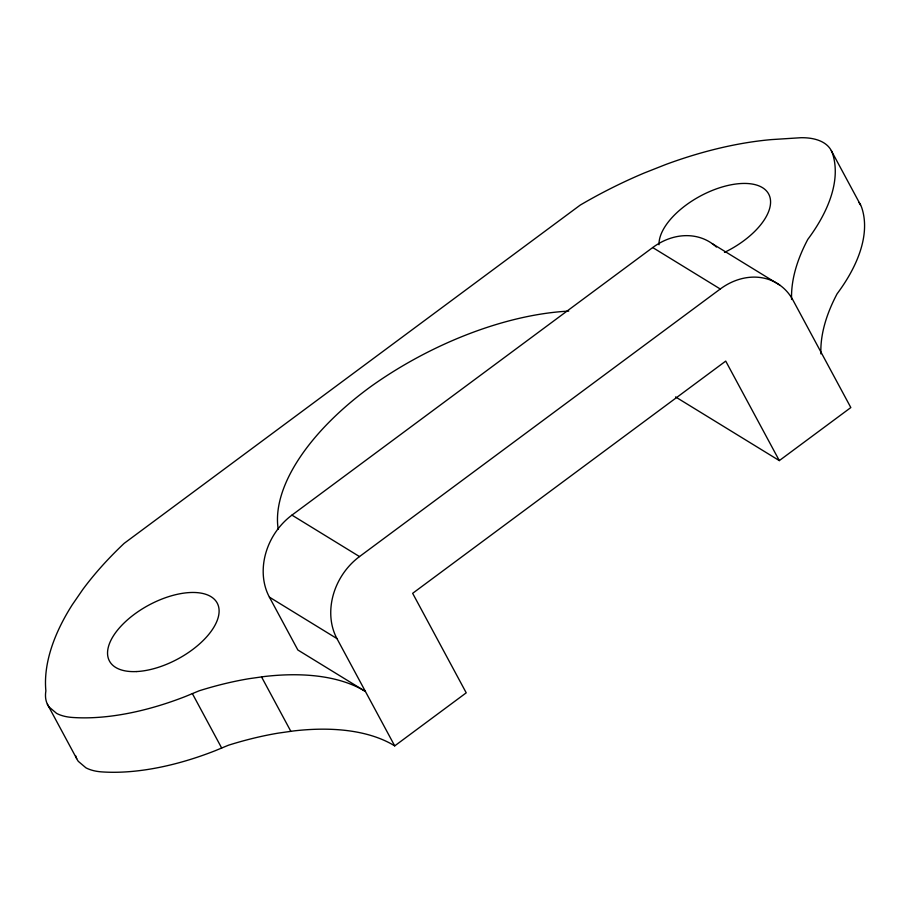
<?xml version="1.0" encoding="UTF-8"?>
<svg xmlns="http://www.w3.org/2000/svg" width="910" height="910" viewBox="0 0 910 910"><rect width="100%" height="100%" fill="white"/><g stroke="black" fill="none" stroke-linecap="round" stroke-linejoin="round"><path stroke-width="1.36" d="M791.598 299.47A250.5 125.25 -28.3 0 1 807.807 239.375A198.721 99.361 -28.3 0 0 832.525 153.506A73.869 36.935 -28.3 0 0 800.937 137.717L771.384 139.605A275.059 137.535 -28.3 0 0 665.984 164.414L644.178 173.025A275.059 137.535 -28.3 0 0 580.261 205.069L124.147 543.372A275.059 137.535 -28.3 0 0 82.901 589.339L72.254 604.797A275.059 137.535 -28.3 0 0 45.875 690.952A73.118 36.559 -28.3 0 0 48.992 706.911L56.602 713.383A73.118 36.559 -28.3 0 0 72.436 717.455A200.063 100.032 -28.3 0 0 185.788 696.343L199.21 690.781A242.549 121.28 -28.3 0 1 248.851 678.723L264.662 676.483A242.549 121.28 -28.3 0 1 365.411 691.452L297.854 649.99L269.394 597.131A61.175 50.869 -58.5 0 1 291.951 515.117L652.709 247.543A61.175 50.869 -58.5 0 1 716.409 247.031M779.313 460.608L725.725 361.099L412.651 593.32L466.227 692.828L394.712 745.881L336.95 638.592A61.175 50.869 -58.5 0 1 359.507 556.579L720.265 289.005A61.175 50.869 -58.5 0 1 793.054 300.289L850.827 407.566L779.313 460.608L675.561 396.931M712.257 243.664L779.813 285.126M652.709 247.543L720.265 289.005M291.951 515.117L359.507 556.579M269.394 597.131L336.95 638.592M831.285 150.594L860.587 205.012M261.545 676.926L290.847 731.344M192.374 693.613L221.676 748.031M47.377 704.181L76.679 758.599M659.022 244.756A61.175 30.587 -28.3 0 1 710.721 191.089A61.175 30.587 -28.3 0 1 770.144 198.016A61.175 30.587 -28.3 0 1 724.496 252.388M568.739 311.106A225.123 112.567 -28.3 0 0 371.507 386.067A206.49 103.24 -28.3 0 0 278.232 529.392M820.9 353.888A250.5 125.25 -28.3 0 1 837.109 293.793A198.721 99.361 -28.3 0 0 861.827 207.924A73.869 36.935 -28.3 0 0 858.881 202.35M75.564 755.618A73.118 36.559 -28.3 0 0 78.294 761.34L85.904 767.801A73.118 36.559 -28.3 0 0 101.738 771.885A200.063 100.032 -28.3 0 0 215.09 750.761L228.512 745.199A242.549 121.28 -28.3 0 1 278.153 733.141L293.964 730.901A242.549 121.28 -28.3 0 1 394.712 745.881M136.511 671.557A61.175 30.587 -28.3 0 0 219.094 610.303A61.175 30.587 -28.3 0 0 134.373 614.273A61.175 30.587 -28.3 0 0 136.511 671.557"/></g></svg>
